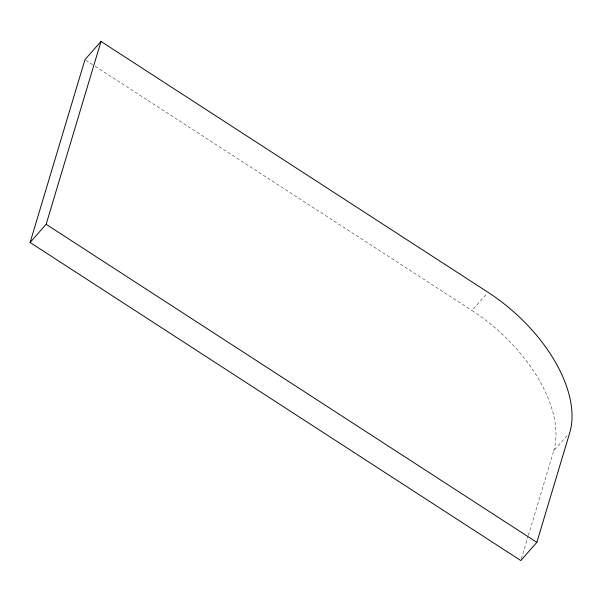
<?xml version="1.0" encoding="UTF-8"?>
<svg xmlns="http://www.w3.org/2000/svg" width="602" height="602" viewBox="0 0 602 602"><rect width="100%" height="100%" fill="white"/><g stroke="black" fill="none" stroke-linecap="round" stroke-linejoin="round"><path stroke-width="0.45" stroke-dasharray="3.01 2.26" d="M521.34 558.761L528.089 536.284M528.36 535.381L553.72 450.853L567.287 435.449M553.72 450.853A126.3 71.713 41.4 0 0 471.991 310.512L486.792 293.708M85.747 60.155L94.416 65.776M95.206 66.288L471.991 310.512"/><path stroke-width="0.9" d="M30.1 242.493L84.957 59.643L100.993 41.44L488.026 292.309A126.3 71.713 41.4 0 1 569.755 432.65L536.841 542.357L520.805 560.56L30.1 242.493L46.136 224.29L100.993 41.44M46.136 224.29L536.841 542.357"/></g></svg>
